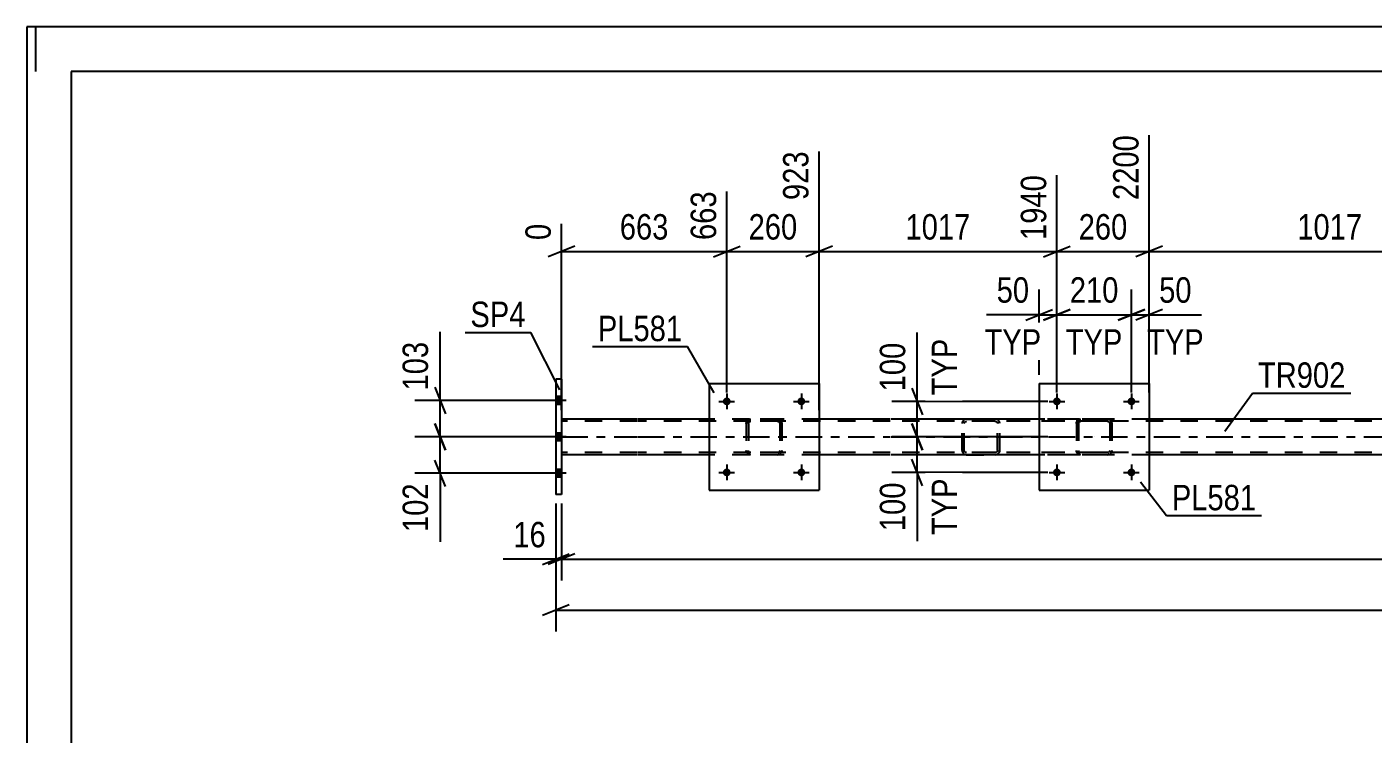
# Model space of a CAD drawing. Header units: millimetres. Extents: x 0 to 841, y 0 to 594.
# Drawn here: x 0 to 151.6, y 514.4 to 594 of the extents above; entities that cross this region are included whole.
import ezdxf

# ---------------------------------------------------------------- set-up
doc = ezdxf.new("R2010")
doc.units = ezdxf.units.MM
doc.linetypes.add('DXK_LINE_DOT2', pattern=[3.9198, 1.9599, -1.9599])
doc.linetypes.add('DXK_LINE_DOT3', pattern=[5.9187, 2.979, -0.9799, 0.9799, -0.9799])
doc.styles.add('Arial Narrow', font='ARIALN.TTF', dxfattribs={"height": 0.2})

# ---------------------------------------------------------------- blocks, each defined once
blk = doc.blocks.new('Unknown-275727292-1135 - 18137')
at = {"color": 5, "linetype": 'Continuous'}
for p, q in [((841, 594), (0, 594)), ((0, 594), (0, 0)), ((1, 589), (1, 594)), ((836, 589), (5, 589)), ((5, 589), (5, 5))]:
    blk.add_line(p, q, dxfattribs=at)
blk = doc.blocks.new('Bolt-275727292-2524 - 2500')
at = {"linetype": 'Continuous'}
for points in [[(79.27, 551.84, -1), (78.39, 551.84, -1)], [(87.67, 551.84, -1), (86.79, 551.84, -1)]]:
    blk.add_hatch(color=1, dxfattribs=at).paths.add_polyline_path(points)
at = {"color": 1, "linetype": 'Continuous'}
for p, q in [((78.83, 552.72), (78.83, 550.96)), ((87.23, 552.72), (87.23, 550.96)), ((77.95, 551.84), (79.71, 551.84)), ((86.35, 551.84), (88.11, 551.84))]:
    blk.add_line(p, q, dxfattribs=at)
blk = doc.blocks.new('Bolt-275727292-2525 - 2500')
at = {"linetype": 'Continuous'}
for points in [[(79.27, 543.84, -1), (78.39, 543.84, -1)], [(87.67, 543.84, -1), (86.79, 543.84, -1)]]:
    blk.add_hatch(color=1, dxfattribs=at).paths.add_polyline_path(points)
at = {"color": 1, "linetype": 'Continuous'}
for p, q in [((78.83, 544.72), (78.83, 542.96)), ((87.23, 544.72), (87.23, 542.96)), ((77.95, 543.84), (79.71, 543.84)), ((86.35, 543.84), (88.11, 543.84))]:
    blk.add_line(p, q, dxfattribs=at)
blk = doc.blocks.new('Bolt-275727292-2526 - 2500')
at = {"linetype": 'Continuous'}
for points in [[(116.45, 551.84, -1), (115.57, 551.84, -1)], [(124.85, 551.84, -1), (123.97, 551.84, -1)]]:
    blk.add_hatch(color=1, dxfattribs=at).paths.add_polyline_path(points)
at = {"color": 1, "linetype": 'Continuous'}
for p, q in [((116.01, 552.72), (116.01, 550.96)), ((124.41, 552.72), (124.41, 550.96)), ((115.13, 551.84), (116.89, 551.84)), ((123.53, 551.84), (125.29, 551.84))]:
    blk.add_line(p, q, dxfattribs=at)
blk = doc.blocks.new('Bolt-275727292-2527 - 2500')
at = {"linetype": 'Continuous'}
for points in [[(116.45, 543.84, -1), (115.57, 543.84, -1)], [(124.85, 543.84, -1), (123.97, 543.84, -1)]]:
    blk.add_hatch(color=1, dxfattribs=at).paths.add_polyline_path(points)
at = {"color": 1, "linetype": 'Continuous'}
for p, q in [((116.01, 544.72), (116.01, 542.96)), ((124.41, 544.72), (124.41, 542.96)), ((115.13, 543.84), (116.89, 543.84)), ((123.53, 543.84), (125.29, 543.84))]:
    blk.add_line(p, q, dxfattribs=at)
blk = doc.blocks.new('Part-275727292-2553 - 2500')
at = {"color": 2, "linetype": 'Continuous'}
for p, q in [((76.83, 553.84), (76.83, 541.84)), ((76.83, 553.84), (89.23, 553.84)), ((89.23, 553.84), (89.23, 541.84)), ((76.83, 541.84), (89.23, 541.84))]:
    blk.add_line(p, q, dxfattribs=at)
blk = doc.blocks.new('Part-275727292-2554 - 2500')
at = {"color": 7, "linetype": 'DXK_LINE_DOT2'}
for p, q in [((81.03, 549.36), (81.06, 549.55)), ((81.06, 549.55), (81.03, 549.36)), ((81.03, 549.36), (81.03, 546.32)), ((81.27, 549.36), (81.29, 549.45)), ((81.27, 549.36), (81.27, 546.32)), ((81.29, 549.45), (81.34, 549.53)), ((81.32, 549.8), (81.51, 549.84)), ((81.51, 549.84), (81.32, 549.8)), ((81.34, 549.53), (81.42, 549.58)), ((81.42, 549.58), (81.51, 549.6)), ((84.55, 549.84), (81.51, 549.84)), ((84.55, 549.6), (81.51, 549.6)), ((84.55, 549.84), (84.73, 549.8)), ((84.73, 549.8), (84.55, 549.84)), ((84.55, 549.6), (84.64, 549.58)), ((84.64, 549.58), (84.72, 549.53)), ((84.72, 549.53), (84.77, 549.45)), ((84.77, 549.45), (84.79, 549.36)), ((84.79, 549.36), (84.79, 546.32)), ((84.99, 549.55), (85.03, 549.36)), ((85.03, 549.36), (84.99, 549.55)), ((85.03, 549.36), (85.03, 546.32)), ((81.06, 546.14), (81.03, 546.32)), ((81.03, 546.32), (81.06, 546.14)), ((81.29, 546.23), (81.27, 546.32)), ((81.34, 546.15), (81.29, 546.23)), ((81.51, 545.84), (81.32, 545.88)), ((81.32, 545.88), (81.51, 545.84)), ((81.42, 546.1), (81.34, 546.15)), ((81.51, 546.08), (81.42, 546.1)), ((84.55, 546.08), (81.51, 546.08)), ((84.64, 546.1), (84.55, 546.08)), ((84.73, 545.88), (84.55, 545.84)), ((84.55, 545.84), (84.73, 545.88)), ((84.72, 546.15), (84.64, 546.1)), ((84.77, 546.23), (84.72, 546.15)), ((84.79, 546.32), (84.77, 546.23)), ((85.03, 546.32), (84.99, 546.14)), ((84.99, 546.14), (85.03, 546.32)), ((84.55, 545.84), (81.51, 545.84))]:
    blk.add_line(p, q, dxfattribs=at)
at = {"color": 7, "linetype": 'DXK_LINE_DOT3'}
blk.add_line((83.03, 547.84), (83.03, 547.84), dxfattribs=at)
at = {"color": 7, "linetype": 'DXK_LINE_DOT2'}
for centre, start, end in [((81.51, 549.36), 112.5, 157.5), ((81.51, 549.36), 112.5, 157.5), ((84.55, 549.36), 22.5, 67.5), ((84.55, 549.36), 22.5, 67.5), ((81.51, 546.32), 202.5, 247.5), ((81.51, 546.32), 202.5, 247.5), ((84.55, 546.32), 292.5, 337.5), ((84.55, 546.32), 292.5, 337.5)]:
    blk.add_arc(centre, 0.48, start, end, dxfattribs=at)
blk = doc.blocks.new('Part-275727292-2555 - 2500')
at = {"color": 2, "linetype": 'Continuous'}
for p, q in [((114.01, 553.84), (114.01, 541.84)), ((114.01, 553.84), (126.41, 553.84)), ((126.41, 553.84), (126.41, 541.84)), ((114.01, 541.84), (126.41, 541.84))]:
    blk.add_line(p, q, dxfattribs=at)
blk = doc.blocks.new('Part-275727292-2637 - 2500')
at = {"color": 2, "linetype": 'Continuous'}
for p, q in [((68.73, 549.84), (60.21, 549.84)), ((76.83, 549.84), (68.83, 549.84)), ((97.23, 549.84), (89.23, 549.84)), ((114.01, 549.84), (97.33, 549.84)), ((165.09, 549.84), (126.41, 549.84)), ((68.73, 545.84), (60.21, 545.84)), ((76.83, 545.84), (68.83, 545.84)), ((97.23, 545.84), (89.23, 545.84)), ((114.01, 545.84), (97.33, 545.84)), ((165.09, 545.84), (126.41, 545.84))]:
    blk.add_line(p, q, dxfattribs=at)
at = {"color": 7, "linetype": 'DXK_LINE_DOT2'}
for p, q in [((60.21, 549.84), (60.21, 545.84)), ((68.73, 549.6), (60.21, 549.6)), ((97.23, 549.6), (68.83, 549.6)), ((89.23, 549.84), (76.83, 549.84)), ((759.07, 549.6), (97.33, 549.6)), ((126.41, 549.84), (114.01, 549.84)), ((68.73, 546.08), (60.21, 546.08)), ((97.23, 546.08), (68.83, 546.08)), ((759.07, 546.08), (97.33, 546.08)), ((89.23, 545.84), (76.83, 545.84)), ((126.41, 545.84), (114.01, 545.84))]:
    blk.add_line(p, q, dxfattribs=at)
at = {"color": 7, "linetype": 'DXK_LINE_DOT3'}
for p, q in [((60.21, 547.84), (68.73, 547.84)), ((68.83, 547.84), (97.23, 547.84)), ((97.33, 547.84), (759.07, 547.84))]:
    blk.add_line(p, q, dxfattribs=at)
blk = doc.blocks.new('Part-275727292-2556 - 2500')
at = {"color": 7, "linetype": 'DXK_LINE_DOT2'}
for p, q in [((118.21, 549.36), (118.24, 549.55)), ((118.24, 549.55), (118.21, 549.36)), ((118.21, 549.36), (118.21, 546.32)), ((118.45, 549.36), (118.47, 549.45)), ((118.45, 549.36), (118.45, 546.32)), ((118.47, 549.45), (118.52, 549.53)), ((118.5, 549.8), (118.69, 549.84)), ((118.69, 549.84), (118.5, 549.8)), ((118.52, 549.53), (118.6, 549.58)), ((118.6, 549.58), (118.69, 549.6)), ((121.73, 549.84), (118.69, 549.84)), ((121.73, 549.6), (118.69, 549.6)), ((121.73, 549.84), (121.91, 549.8)), ((121.91, 549.8), (121.73, 549.84)), ((121.73, 549.6), (121.82, 549.58)), ((121.82, 549.58), (121.9, 549.53)), ((121.9, 549.53), (121.95, 549.45)), ((121.95, 549.45), (121.97, 549.36)), ((121.97, 549.36), (121.97, 546.32)), ((122.17, 549.55), (122.21, 549.36)), ((122.21, 549.36), (122.17, 549.55)), ((122.21, 549.36), (122.21, 546.32)), ((118.24, 546.14), (118.21, 546.32)), ((118.21, 546.32), (118.24, 546.14)), ((118.47, 546.23), (118.45, 546.32)), ((118.52, 546.15), (118.47, 546.23)), ((118.69, 545.84), (118.5, 545.88)), ((118.5, 545.88), (118.69, 545.84)), ((118.6, 546.1), (118.52, 546.15)), ((118.69, 546.08), (118.6, 546.1)), ((121.73, 546.08), (118.69, 546.08)), ((121.82, 546.1), (121.73, 546.08)), ((121.91, 545.88), (121.73, 545.84)), ((121.73, 545.84), (121.91, 545.88)), ((121.9, 546.15), (121.82, 546.1)), ((121.95, 546.23), (121.9, 546.15)), ((121.97, 546.32), (121.95, 546.23)), ((122.21, 546.32), (122.17, 546.14)), ((122.17, 546.14), (122.21, 546.32)), ((121.73, 545.84), (118.69, 545.84))]:
    blk.add_line(p, q, dxfattribs=at)
at = {"color": 7, "linetype": 'DXK_LINE_DOT3'}
blk.add_line((120.21, 547.84), (120.21, 547.84), dxfattribs=at)
at = {"color": 7, "linetype": 'DXK_LINE_DOT2'}
for centre, start, end in [((118.69, 549.36), 112.5, 157.5), ((118.69, 549.36), 112.5, 157.5), ((121.73, 549.36), 22.5, 67.5), ((121.73, 549.36), 22.5, 67.5), ((118.69, 546.32), 202.5, 247.5), ((118.69, 546.32), 202.5, 247.5), ((121.73, 546.32), 292.5, 337.5), ((121.73, 546.32), 292.5, 337.5)]:
    blk.add_arc(centre, 0.48, start, end, dxfattribs=at)
blk = doc.blocks.new('Part-275727292-2617 - 2500')
at = {"color": 2, "linetype": 'Continuous'}
for p, q in [((60.21, 554.34), (59.57, 554.34)), ((59.57, 554.34), (59.57, 541.34)), ((60.21, 554.34), (60.21, 541.34)), ((60.21, 541.34), (59.57, 541.34))]:
    blk.add_line(p, q, dxfattribs=at)
blk = doc.blocks.new('Part-275727292-2618 - 2500')
at = {"color": 7, "linetype": 'DXK_LINE_DOT2'}
for p, q in [((105.36, 549.53), (105.33, 549.36)), ((105.33, 546.32), (105.33, 549.36)), ((105.37, 549.55), (105.36, 549.53)), ((105.58, 549.36), (105.6, 549.45)), ((105.58, 546.32), (105.58, 549.36)), ((105.6, 549.45), (105.66, 549.53)), ((105.84, 549.84), (105.64, 549.8)), ((105.66, 549.53), (105.74, 549.58)), ((105.74, 549.58), (105.84, 549.6)), ((105.84, 549.84), (109.07, 549.84)), ((120.83, 549.84), (105.84, 549.84)), ((120.83, 549.6), (105.84, 549.6)), ((109.27, 549.8), (109.07, 549.84)), ((109.07, 549.6), (109.17, 549.58)), ((109.17, 549.58), (109.25, 549.53)), ((109.25, 549.53), (109.31, 549.45)), ((109.31, 549.45), (109.33, 549.36)), ((109.33, 546.32), (109.33, 549.36)), ((109.55, 549.53), (109.55, 549.55)), ((109.58, 549.36), (109.55, 549.53)), ((109.58, 546.32), (109.58, 549.36)), ((105.33, 546.32), (105.35, 546.23)), ((105.35, 546.23), (105.37, 546.14)), ((105.6, 546.23), (105.58, 546.32)), ((105.66, 546.15), (105.6, 546.23)), ((105.64, 545.88), (105.84, 545.84)), ((105.74, 546.1), (105.66, 546.15)), ((105.84, 546.08), (105.74, 546.1)), ((120.83, 546.08), (105.84, 546.08)), ((109.17, 546.1), (109.07, 546.08)), ((109.07, 545.84), (109.27, 545.88)), ((109.25, 546.15), (109.17, 546.1)), ((109.31, 546.23), (109.25, 546.15)), ((109.33, 546.32), (109.31, 546.23)), ((109.55, 546.14), (109.57, 546.23)), ((109.57, 546.23), (109.58, 546.32)), ((105.84, 545.84), (109.07, 545.84)), ((120.83, 545.84), (105.84, 545.84))]:
    blk.add_line(p, q, dxfattribs=at)
for centre, start, end in [((105.82, 549.34), 110.7583, 155.68), ((109.09, 549.34), 24.32, 69.2417), ((105.82, 546.34), 204.32, 249.2417), ((109.09, 546.34), 290.7583, 335.68)]:
    blk.add_arc(centre, 0.496, start, end, dxfattribs=at)
blk = doc.blocks.new('Bolt-275727292-2638 - 2500')
at = {"linetype": 'Continuous'}
for points in [[(60.21, 551.5), (60.21, 552.38), (59.57, 552.38), (59.57, 551.5)], [(60.21, 551.5), (60.21, 552.38), (59.57, 552.38), (59.57, 551.5)], [(60.21, 551.5), (60.21, 552.38), (59.57, 552.38), (59.57, 551.5)], [(60.21, 547.4), (60.21, 548.28), (59.57, 548.28), (59.57, 547.4)], [(60.21, 547.4), (60.21, 548.28), (59.57, 548.28), (59.57, 547.4)], [(60.21, 543.3), (60.21, 544.18), (59.57, 544.18), (59.57, 543.3)], [(60.21, 543.3), (60.21, 544.18), (59.57, 544.18), (59.57, 543.3)], [(60.21, 543.3), (60.21, 544.18), (59.57, 544.18), (59.57, 543.3)]]:
    blk.add_hatch(color=1, dxfattribs=at).paths.add_polyline_path(points)
at = {"color": 1, "linetype": 'Continuous'}
for p, q in [((60.73, 551.94), (57.41, 551.94)), ((60.73, 551.94), (57.41, 551.94)), ((60.73, 551.94), (57.41, 551.94)), ((60.21, 552.38), (59.57, 552.38)), ((60.21, 552.38), (59.57, 552.38)), ((60.21, 552.38), (59.57, 552.38)), ((60.21, 551.5), (59.57, 551.5)), ((60.21, 551.5), (59.57, 551.5)), ((60.21, 551.5), (59.57, 551.5)), ((60.73, 547.84), (57.41, 547.84)), ((60.73, 547.84), (57.41, 547.84)), ((60.21, 548.28), (59.57, 548.28)), ((60.21, 548.28), (59.57, 548.28)), ((60.21, 547.4), (59.57, 547.4)), ((60.21, 547.4), (59.57, 547.4)), ((60.73, 543.74), (57.41, 543.74)), ((60.73, 543.74), (57.41, 543.74)), ((60.73, 543.74), (57.41, 543.74)), ((60.21, 544.18), (59.57, 544.18)), ((60.21, 544.18), (59.57, 544.18)), ((60.21, 544.18), (59.57, 544.18)), ((60.21, 543.3), (59.57, 543.3)), ((60.21, 543.3), (59.57, 543.3)), ((60.21, 543.3), (59.57, 543.3))]:
    blk.add_line(p, q, dxfattribs=at)
blk = doc.blocks.new('StraightDimension-275727292-5771 - 2500')
at = {"color": 7, "linetype": 'Continuous'}
for p, q in [((60.21, 540.34), (60.21, 531.66)), ((61.71, 534.66), (58.71, 533.46)), ((60.21, 534.06), (759.07, 534.06))]:
    blk.add_line(p, q, dxfattribs=at)
blk = doc.blocks.new('StraightDimension-275727292-14968 - 2500')
at = {"color": 7, "linetype": 'Continuous'}
for p, q in [((45.93, 549.34), (47.13, 546.34)), ((57.73, 547.84), (43.68, 547.84)), ((46.53, 543.74), (46.53, 547.84)), ((47.13, 542.24), (45.93, 545.24)), ((57.73, 543.74), (43.68, 543.74))]:
    blk.add_line(p, q, dxfattribs=at)
at = {"color": 0}
blk.add_wipeout([(45.78, 543.22), (41.58, 543.22), (41.58, 536.53), (45.78, 536.53)], dxfattribs=at)
at = {"color": 7, "linetype": 'Continuous'}
blk.add_line((46.53, 543.74), (46.53, 536.01), dxfattribs=at)
blk.add_line((46.53, 543.74), (46.53, 536.01), dxfattribs=at)
at = {"color": 3, "style": 'Arial Narrow'}
blk.add_text('102', height=2.863, rotation=90.0002, dxfattribs=at).set_placement((45.18, 537.13))
blk = doc.blocks.new('StraightDimension-275727292-14557 - 2500')
at = {"color": 7, "linetype": 'Continuous'}
for p, q in [((126.41, 552.84), (126.41, 581.82)), ((116.01, 552.84), (116.01, 577.32)), ((114.51, 568.11), (117.51, 569.31)), ((116.01, 568.71), (126.41, 568.71)), ((127.91, 569.31), (124.91, 568.11))]:
    blk.add_line(p, q, dxfattribs=at)
at = {"color": 0}
blk.add_wipeout([(124.55, 569.46), (124.55, 573.66), (117.87, 573.66), (117.87, 569.46)], dxfattribs=at)
at = {"color": 3, "style": 'Arial Narrow'}
blk.add_text('260', height=2.863, dxfattribs=at).set_placement((118.47, 570.06))
at = {"color": 0, "linetype": 'Continuous'}
blk.add_wipeout([(125.81, 582.42), (121.61, 582.42), (121.61, 573.91), (125.81, 573.91)], dxfattribs=at)
at = {"color": 3, "linetype": 'Continuous', "style": 'Arial Narrow'}
blk.add_text('2200', height=2.863, rotation=90.0002, dxfattribs=at).set_placement((125.21, 574.51))
blk = doc.blocks.new('StraightDimension-275727292-14874 - 2500')
at = {"color": 7, "linetype": 'Continuous'}
for p, q in [((116.01, 552.84), (116.01, 564.45)), ((124.41, 552.84), (124.41, 564.45)), ((114.51, 561), (117.51, 562.2)), ((116.01, 561.6), (124.41, 561.6)), ((125.91, 562.2), (122.91, 561))]:
    blk.add_line(p, q, dxfattribs=at)
at = {"color": 0}
blk.add_wipeout([(123.55, 562.35), (123.55, 566.55), (116.87, 566.55), (116.87, 562.35)], dxfattribs=at)
at = {"color": 0, "linetype": 'Continuous'}
blk.add_wipeout([(124, 556.5), (124, 560.7), (116.41, 560.7), (116.41, 556.5)], dxfattribs=at)
at = {"color": 3, "style": 'Arial Narrow'}
blk.add_text('210', height=2.863, dxfattribs=at).set_placement((117.47, 562.95))
at = {"color": 3, "linetype": 'Continuous', "style": 'Arial Narrow'}
blk.add_text('TYP', height=2.863, dxfattribs=at).set_placement((117.01, 557.1))
blk = doc.blocks.new('StraightDimension-275727292-14916 - 2500')
at = {"color": 7, "linetype": 'Continuous'}
for p, q in [((99.68, 553.34), (100.88, 550.34)), ((115.01, 551.84), (97.43, 551.84)), ((100.28, 547.84), (100.28, 551.84)), ((100.88, 546.34), (99.68, 549.34)), ((115.01, 547.84), (97.43, 547.84))]:
    blk.add_line(p, q, dxfattribs=at)
at = {"color": 0}
blk.add_wipeout([(99.53, 559.05), (95.33, 559.05), (95.33, 552.37), (99.53, 552.37)], dxfattribs=at)
at = {"color": 0, "linetype": 'Continuous'}
blk.add_wipeout([(105.38, 559.5), (101.18, 559.5), (101.18, 551.91), (105.38, 551.91)], dxfattribs=at)
at = {"color": 7, "linetype": 'Continuous'}
blk.add_line((100.28, 551.84), (100.28, 559.58), dxfattribs=at)
blk.add_line((100.28, 551.84), (100.28, 559.58), dxfattribs=at)
at = {"color": 3, "style": 'Arial Narrow'}
blk.add_text('100', height=2.863, rotation=90.0002, dxfattribs=at).set_placement((98.93, 552.97))
at = {"color": 3, "linetype": 'Continuous', "style": 'Arial Narrow'}
blk.add_text('TYP', height=2.863, rotation=90.0002, dxfattribs=at).set_placement((104.78, 552.51))
blk = doc.blocks.new('StraightDimension-275727292-14873 - 2500')
at = {"color": 7, "linetype": 'Continuous'}
for p, q in [((124.41, 552.84), (124.41, 564.45)), ((126.41, 554.84), (126.41, 564.45)), ((122.91, 561), (125.91, 562.2)), ((124.41, 561.6), (126.41, 561.6)), ((127.91, 562.2), (124.91, 561))]:
    blk.add_line(p, q, dxfattribs=at)
at = {"color": 0}
blk.add_wipeout([(131.79, 562.35), (131.79, 566.55), (126.93, 566.55), (126.93, 562.35)], dxfattribs=at)
at = {"color": 0, "linetype": 'Continuous'}
blk.add_wipeout([(133.16, 556.5), (133.16, 560.7), (125.57, 560.7), (125.57, 556.5)], dxfattribs=at)
at = {"color": 7, "linetype": 'Continuous'}
blk.add_line((126.41, 561.6), (132.31, 561.6), dxfattribs=at)
blk.add_line((126.41, 561.6), (132.31, 561.6), dxfattribs=at)
at = {"color": 3, "style": 'Arial Narrow'}
blk.add_text('50', height=2.863, dxfattribs=at).set_placement((127.53, 562.95))
at = {"color": 3, "linetype": 'Continuous', "style": 'Arial Narrow'}
blk.add_text('TYP', height=2.863, dxfattribs=at).set_placement((126.17, 557.1))
blk = doc.blocks.new('StraightDimension-275727292-5772 - 2500')
at = {"color": 7, "linetype": 'Continuous'}
for p, q in [((59.57, 540.34), (59.57, 531.66)), ((60.21, 540.34), (60.21, 531.66)), ((58.07, 533.46), (61.07, 534.66)), ((61.71, 534.66), (58.71, 533.46)), ((59.57, 534.06), (60.21, 534.06))]:
    blk.add_line(p, q, dxfattribs=at)
at = {"color": 0}
blk.add_wipeout([(59.04, 534.81), (59.04, 539.01), (54.19, 539.01), (54.19, 534.81)], dxfattribs=at)
at = {"color": 7, "linetype": 'Continuous'}
blk.add_line((59.57, 534.06), (53.66, 534.06), dxfattribs=at)
blk.add_line((59.57, 534.06), (53.66, 534.06), dxfattribs=at)
at = {"color": 3, "style": 'Arial Narrow'}
blk.add_text('16', height=2.863, dxfattribs=at).set_placement((54.79, 535.41))
blk = doc.blocks.new('StraightDimension-275727292-9578 - 2500')
at = {"color": 7, "linetype": 'Continuous'}
for p, q in [((59.57, 540.34), (59.57, 525.94)), ((61.07, 528.94), (58.07, 527.74)), ((59.57, 528.34), (759.71, 528.34))]:
    blk.add_line(p, q, dxfattribs=at)
blk = doc.blocks.new('StraightDimension-275727292-14556 - 2500')
at = {"color": 7, "linetype": 'Continuous'}
for p, q in [((126.41, 552.84), (126.41, 581.82)), ((167.09, 552.84), (167.09, 577.32)), ((127.91, 569.31), (124.91, 568.11)), ((126.41, 568.71), (167.09, 568.71)), ((165.59, 568.11), (168.59, 569.31))]:
    blk.add_line(p, q, dxfattribs=at)
at = {"color": 0, "linetype": 'Continuous'}
blk.add_wipeout([(166.49, 577.92), (162.29, 577.92), (162.29, 569.41), (166.49, 569.41)], dxfattribs=at)
at = {"color": 0}
blk.add_wipeout([(151, 569.46), (151, 573.66), (142.49, 573.66), (142.49, 569.46)], dxfattribs=at)
at = {"color": 3, "linetype": 'Continuous', "style": 'Arial Narrow'}
blk.add_text('3217', height=2.863, rotation=90.0002, dxfattribs=at).set_placement((165.89, 570.01))
at = {"color": 3, "style": 'Arial Narrow'}
blk.add_text('1017', height=2.863, dxfattribs=at).set_placement((143.09, 570.06))
blk = doc.blocks.new('StraightDimension-275727292-14558 - 2500')
at = {"color": 7, "linetype": 'Continuous'}
for p, q in [((89.23, 550.84), (89.23, 579.99)), ((116.01, 552.84), (116.01, 577.32)), ((90.73, 569.31), (87.73, 568.11)), ((89.23, 568.71), (116.01, 568.71)), ((114.51, 568.11), (117.51, 569.31))]:
    blk.add_line(p, q, dxfattribs=at)
at = {"color": 0, "linetype": 'Continuous'}
blk.add_wipeout([(115.41, 577.92), (111.21, 577.92), (111.21, 569.41), (115.41, 569.41)], dxfattribs=at)
at = {"color": 0}
blk.add_wipeout([(106.87, 569.46), (106.87, 573.66), (98.36, 573.66), (98.36, 569.46)], dxfattribs=at)
at = {"color": 3, "linetype": 'Continuous', "style": 'Arial Narrow'}
blk.add_text('1940', height=2.863, rotation=90.0002, dxfattribs=at).set_placement((114.81, 570.01))
at = {"color": 3, "style": 'Arial Narrow'}
blk.add_text('1017', height=2.863, dxfattribs=at).set_placement((98.96, 570.06))
blk = doc.blocks.new('StraightDimension-275727292-14559 - 2500')
at = {"color": 7, "linetype": 'Continuous'}
for p, q in [((89.23, 550.84), (89.23, 579.99)), ((78.83, 552.84), (78.83, 575.49)), ((77.33, 568.11), (80.33, 569.31)), ((78.83, 568.71), (89.23, 568.71)), ((90.73, 569.31), (87.73, 568.11))]:
    blk.add_line(p, q, dxfattribs=at)
at = {"color": 0}
blk.add_wipeout([(87.37, 569.46), (87.37, 573.66), (80.69, 573.66), (80.69, 569.46)], dxfattribs=at)
at = {"color": 3, "style": 'Arial Narrow'}
blk.add_text('260', height=2.863, dxfattribs=at).set_placement((81.29, 570.06))
at = {"color": 0, "linetype": 'Continuous'}
blk.add_wipeout([(88.63, 580.59), (84.43, 580.59), (84.43, 573.91), (88.63, 573.91)], dxfattribs=at)
at = {"color": 3, "linetype": 'Continuous', "style": 'Arial Narrow'}
blk.add_text('923', height=2.863, rotation=90.0002, dxfattribs=at).set_placement((88.03, 574.51))
blk = doc.blocks.new('StraightDimension-275727292-14560 - 2500')
at = {"color": 7, "linetype": 'Continuous'}
for p, q in [((78.83, 552.84), (78.83, 575.49)), ((60.21, 550.84), (60.21, 571.84)), ((61.71, 569.31), (58.71, 568.11)), ((60.21, 568.71), (78.83, 568.71)), ((77.33, 568.11), (80.33, 569.31))]:
    blk.add_line(p, q, dxfattribs=at)
at = {"color": 0, "linetype": 'Continuous'}
for points in [[(78.23, 576.09), (74.03, 576.09), (74.03, 569.41), (78.23, 569.41)], [(59.61, 572.44), (55.41, 572.44), (55.41, 569.41), (59.61, 569.41)]]:
    blk.add_wipeout(points, dxfattribs=at)
at = {"color": 0}
blk.add_wipeout([(72.86, 569.46), (72.86, 573.66), (66.18, 573.66), (66.18, 569.46)], dxfattribs=at)
at = {"color": 3, "linetype": 'Continuous', "style": 'Arial Narrow'}
for s, height, p in [('663', 2.863, (77.63, 570.01)), ('0', 2.86, (59.01, 570.01))]:
    blk.add_text(s, height=height, rotation=90.0002, dxfattribs=at).set_placement(p)
at = {"color": 3, "style": 'Arial Narrow'}
blk.add_text('663', height=2.863, dxfattribs=at).set_placement((66.78, 570.06))
blk = doc.blocks.new('StraightDimension-275727292-14875 - 2500')
at = {"color": 7, "linetype": 'Continuous'}
for p, q in [((114.01, 554.84), (114.01, 564.45)), ((116.01, 552.84), (116.01, 564.45)), ((112.51, 561), (115.51, 562.2)), ((114.01, 561.6), (116.01, 561.6)), ((117.51, 562.2), (114.51, 561))]:
    blk.add_line(p, q, dxfattribs=at)
at = {"color": 0}
blk.add_wipeout([(113.48, 562.35), (113.48, 566.55), (108.63, 566.55), (108.63, 562.35)], dxfattribs=at)
at = {"color": 0, "linetype": 'Continuous'}
blk.add_wipeout([(114.85, 556.5), (114.85, 560.7), (107.26, 560.7), (107.26, 556.5)], dxfattribs=at)
at = {"color": 7, "linetype": 'Continuous'}
blk.add_line((114.01, 561.6), (108.1, 561.6), dxfattribs=at)
blk.add_line((114.01, 561.6), (108.1, 561.6), dxfattribs=at)
at = {"color": 3, "style": 'Arial Narrow'}
blk.add_text('50', height=2.863, dxfattribs=at).set_placement((109.23, 562.95))
at = {"color": 3, "linetype": 'Continuous', "style": 'Arial Narrow'}
blk.add_text('TYP', height=2.863, dxfattribs=at).set_placement((107.86, 557.1))
blk = doc.blocks.new('StraightDimension-275727292-14917 - 2500')
at = {"color": 7, "linetype": 'Continuous'}
for p, q in [((99.68, 549.34), (100.88, 546.34)), ((115.01, 547.84), (97.43, 547.84)), ((100.28, 543.84), (100.28, 547.84)), ((100.88, 542.34), (99.68, 545.34)), ((115.01, 543.84), (97.43, 543.84))]:
    blk.add_line(p, q, dxfattribs=at)
at = {"color": 0}
blk.add_wipeout([(99.53, 543.32), (95.33, 543.32), (95.33, 536.63), (99.53, 536.63)], dxfattribs=at)
at = {"color": 0, "linetype": 'Continuous'}
blk.add_wipeout([(105.38, 543.77), (101.18, 543.77), (101.18, 536.18), (105.38, 536.18)], dxfattribs=at)
at = {"color": 7, "linetype": 'Continuous'}
blk.add_line((100.28, 543.84), (100.28, 536.11), dxfattribs=at)
blk.add_line((100.28, 543.84), (100.28, 536.11), dxfattribs=at)
at = {"color": 3, "linetype": 'Continuous', "style": 'Arial Narrow'}
blk.add_text('TYP', height=2.863, rotation=90.0002, dxfattribs=at).set_placement((104.78, 536.78))
at = {"color": 3, "style": 'Arial Narrow'}
blk.add_text('100', height=2.863, rotation=90.0002, dxfattribs=at).set_placement((98.93, 537.23))
blk = doc.blocks.new('StraightDimension-275727292-14967 - 2500')
at = {"color": 7, "linetype": 'Continuous'}
for p, q in [((45.93, 553.44), (47.13, 550.44)), ((57.73, 551.94), (43.68, 551.94)), ((46.53, 547.84), (46.53, 551.94)), ((47.13, 546.34), (45.93, 549.34)), ((57.73, 547.84), (43.68, 547.84))]:
    blk.add_line(p, q, dxfattribs=at)
at = {"color": 0}
blk.add_wipeout([(45.78, 559.15), (41.58, 559.15), (41.58, 552.47), (45.78, 552.47)], dxfattribs=at)
at = {"color": 7, "linetype": 'Continuous'}
blk.add_line((46.53, 551.94), (46.53, 559.68), dxfattribs=at)
blk.add_line((46.53, 551.94), (46.53, 559.68), dxfattribs=at)
at = {"color": 3, "style": 'Arial Narrow'}
blk.add_text('103', height=2.863, rotation=90.0002, dxfattribs=at).set_placement((45.18, 553.07))
blk = doc.blocks.new('Mark-275727292-2633 - 2500')
at = {"color": 0}
blk.add_wipeout([(148.52, 553.37), (148.52, 556.37), (138.66, 556.37), (138.66, 553.37)], dxfattribs=at)
blk.add_wipeout([(148.52, 553.37), (148.52, 556.37), (138.66, 556.37), (138.66, 553.37)], dxfattribs=at)
at = {"color": 30, "linetype": 'Continuous'}
for p, q in [((134.94, 548.48), (138.06, 552.77)), ((138.06, 552.77), (149.12, 552.77))]:
    blk.add_line(p, q, dxfattribs=at)
at = {"color": 3, "style": 'Arial Narrow'}
blk.add_text('TR902', height=2.863, dxfattribs=at).set_placement((138.66, 553.37))
blk = doc.blocks.new('Mark-275727292-2613 - 2500')
at = {"color": 0}
blk.add_wipeout([(56.16, 560.21), (56.16, 563.21), (49.95, 563.21), (49.95, 560.21)], dxfattribs=at)
blk.add_wipeout([(56.16, 560.21), (56.16, 563.21), (49.95, 563.21), (49.95, 560.21)], dxfattribs=at)
at = {"color": 30, "linetype": 'Continuous'}
for p in [(49.35, 559.61), (60.02, 553.15)]:
    blk.add_line(p, (56.76, 559.61), dxfattribs=at)
at = {"color": 3, "style": 'Arial Narrow'}
blk.add_text('SP4', height=2.863, dxfattribs=at).set_placement((49.95, 560.21))
blk = doc.blocks.new('Mark-275727292-9697 - 2500')
at = {"color": 0}
blk.add_wipeout([(73.81, 558.62), (73.81, 561.62), (64.31, 561.62), (64.31, 558.62)], dxfattribs=at)
blk.add_wipeout([(73.81, 558.62), (73.81, 561.62), (64.31, 561.62), (64.31, 558.62)], dxfattribs=at)
at = {"color": 30, "linetype": 'Continuous'}
for p in [(63.71, 558.02), (77.41, 552.82)]:
    blk.add_line(p, (74.41, 558.02), dxfattribs=at)
at = {"color": 3, "style": 'Arial Narrow'}
blk.add_text('PL581', height=2.863, dxfattribs=at).set_placement((64.31, 558.62))
blk = doc.blocks.new('Mark-275727292-9700 - 2500')
at = {"color": 0}
blk.add_wipeout([(138.47, 539.58), (138.47, 542.58), (128.96, 542.58), (128.96, 539.58)], dxfattribs=at)
blk.add_wipeout([(138.47, 539.58), (138.47, 542.58), (128.96, 542.58), (128.96, 539.58)], dxfattribs=at)
at = {"color": 30, "linetype": 'Continuous'}
for p, q in [((125.42, 542.8), (128.36, 538.98)), ((128.36, 538.98), (139.07, 538.98))]:
    blk.add_line(p, q, dxfattribs=at)
at = {"color": 3, "style": 'Arial Narrow'}
blk.add_text('PL581', height=2.863, dxfattribs=at).set_placement((128.96, 539.58))

msp = doc.modelspace()

# ---------------------------------------------------------------- block references
for name in ['Unknown-275727292-1135 - 18137', 'Part-275727292-2617 - 2500', 'Part-275727292-2553 - 2500', 'Part-275727292-2555 - 2500', 'Bolt-275727292-2638 - 2500', 'Bolt-275727292-2524 - 2500', 'Bolt-275727292-2526 - 2500', 'Part-275727292-2637 - 2500', 'Part-275727292-2554 - 2500', 'Part-275727292-2618 - 2500', 'Part-275727292-2556 - 2500', 'Bolt-275727292-2525 - 2500', 'Bolt-275727292-2527 - 2500']:
    msp.add_blockref(name, (0, 0))

# ---------------------------------------------------------------- next in the draw order: block references
for name in ['StraightDimension-275727292-14557 - 2500', 'StraightDimension-275727292-14968 - 2500', 'StraightDimension-275727292-5771 - 2500']:
    msp.add_blockref(name, (0, 0))

# ---------------------------------------------------------------- next in the draw order: block references
for name in ['StraightDimension-275727292-14874 - 2500', 'StraightDimension-275727292-5772 - 2500']:
    msp.add_blockref(name, (0, 0))

# ---------------------------------------------------------------- next in the draw order: block references
for name in ['StraightDimension-275727292-14873 - 2500', 'StraightDimension-275727292-14916 - 2500', 'StraightDimension-275727292-9578 - 2500']:
    msp.add_blockref(name, (0, 0))

# ---------------------------------------------------------------- next in the draw order: block references
for name in ['StraightDimension-275727292-14556 - 2500', 'StraightDimension-275727292-14558 - 2500', 'StraightDimension-275727292-14917 - 2500', 'Mark-275727292-9700 - 2500']:
    msp.add_blockref(name, (0, 0))

# ---------------------------------------------------------------- next in the draw order: block references
for name in ['StraightDimension-275727292-14559 - 2500', 'StraightDimension-275727292-14875 - 2500', 'Mark-275727292-2633 - 2500']:
    msp.add_blockref(name, (0, 0))

# ---------------------------------------------------------------- next in the draw order: block references
msp.add_blockref('StraightDimension-275727292-14560 - 2500', (0, 0))

# ---------------------------------------------------------------- next in the draw order: block references
for name in ['Mark-275727292-9697 - 2500', 'StraightDimension-275727292-14967 - 2500']:
    msp.add_blockref(name, (0, 0))

# ---------------------------------------------------------------- next in the draw order: block references
msp.add_blockref('Mark-275727292-2613 - 2500', (0, 0))

doc.saveas('drawing.dxf')
